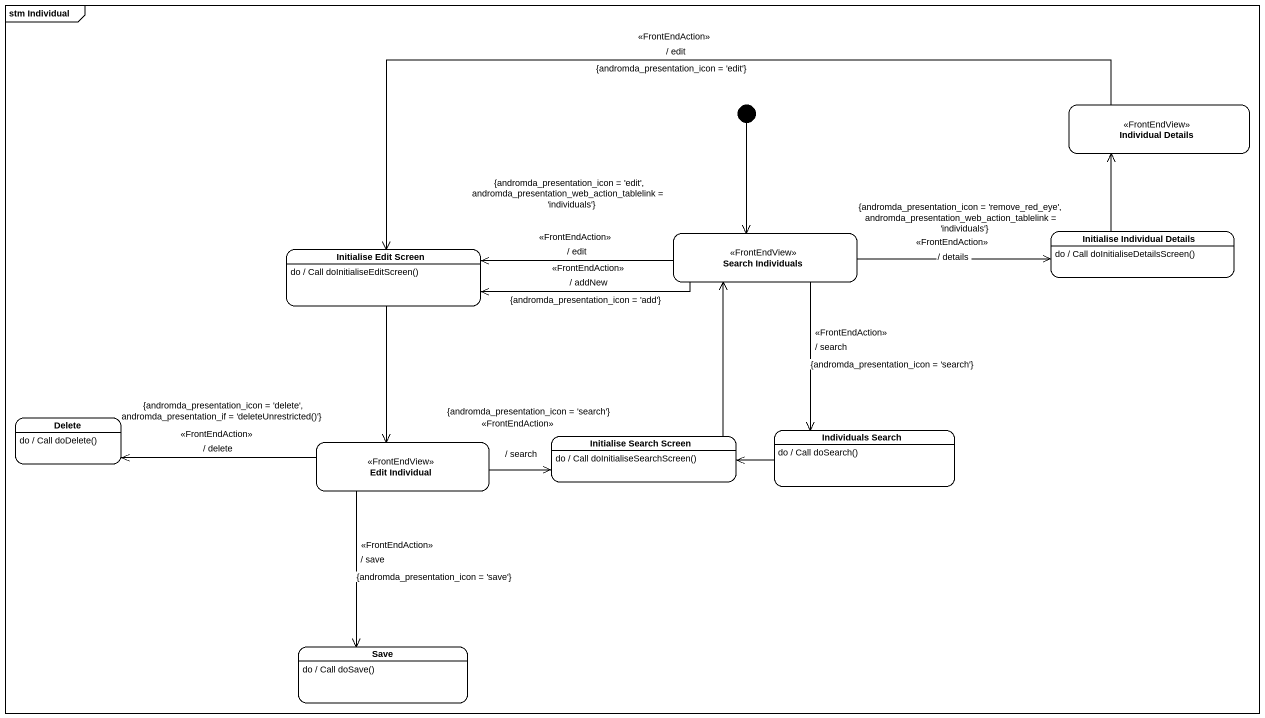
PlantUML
@startuml
mainframe stm Individual
hide empty description
state "Individual Details" as Individual_Details <<FrontEndView>>
state "Search Individuals" as Search_Individuals <<FrontEndView>>
state "Initialise Individual Details" as Initialise_Individual
Initialise_Individual : do / Call doInitialiseDetailsScreen()
state "Initialise Edit Screen" as Initialise_Edit_Screen
Initialise_Edit_Screen : do / Call doInitialiseEditScreen()
state Delete
Delete : do / Call doDelete()
state "Edit Individual" as Edit_Individual <<FrontEndView>>
state "Initialise Search Screen" as Initialise_Search_Screen
Initialise_Search_Screen : do / Call doInitialiseSearchScreen()
state "Individuals Search" as Individuals_Search
Individuals_Search : do / Call doSearch()
state Save
Save : do / Call doSave()
[*] --> Search_Individuals
Individual_Details -left-> Initialise_Edit_Screen : <<FrontEndAction>>\n/ edit\n{andromda_presentation_icon = 'edit'}
Search_Individuals -right-> Initialise_Individual : {andromda_presentation_icon = 'remove_red_eye', andromda_presentation_web_action_tablelink = 'individuals'}\n<<FrontEndAction>>\n/ details
Search_Individuals -left-> Initialise_Edit_Screen : {andromda_presentation_icon = 'edit', andromda_presentation_web_action_tablelink = 'individuals'}\n<<FrontEndAction>>\n/ edit
Search_Individuals -left-> Initialise_Edit_Screen : <<FrontEndAction>>\n/ addNew\n{andromda_presentation_icon = 'add'}
Search_Individuals --> Individuals_Search : <<FrontEndAction>>\n/ search\n{andromda_presentation_icon = 'search'}
Initialise_Individual -up-> Individual_Details
Initialise_Edit_Screen --> Edit_Individual
Edit_Individual -left-> Delete : {andromda_presentation_icon = 'delete', andromda_presentation_if = 'deleteUnrestricted()'}\n<<FrontEndAction>>\n/ delete
Edit_Individual -right-> Initialise_Search_Screen : {andromda_presentation_icon = 'search'}\n<<FrontEndAction>>\n/ search
Edit_Individual --> Save : <<FrontEndAction>>\n/ save\n{andromda_presentation_icon = 'save'}
Initialise_Search_Screen -up-> Search_Individuals
Individuals_Search -left-> Initialise_Search_Screen
@enduml
